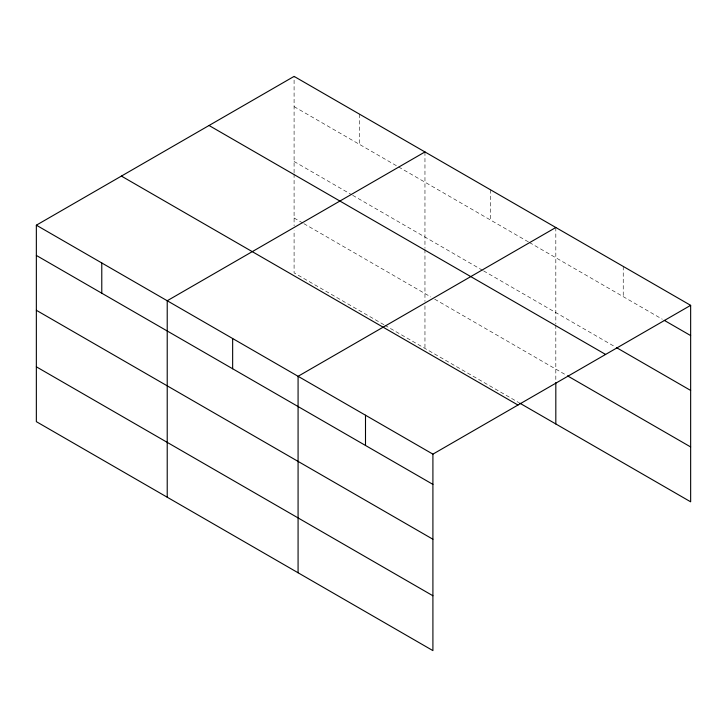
<?xml version="1.0" encoding="UTF-8"?>
<svg xmlns="http://www.w3.org/2000/svg" width="727" height="727" viewBox="0 0 727 727"><rect width="100%" height="100%" fill="white"/><g stroke="black" fill="none" stroke-linecap="round" stroke-linejoin="round"><path stroke-width="0.55" stroke-dasharray="3.63 2.73" d="M294.09 172.79L294.09 76.39M294.09 106.624L397.605 166.392M398.587 166.956L528.474 241.946M529.447 242.509L662.315 319.217M294.09 161.485L351.714 194.745M352.686 195.318L482.574 270.308M483.555 270.871L615.415 346.997M294.09 218L302.877 223.08M303.859 223.643L430.811 296.934M434.719 299.197L566.569 375.314M383.938 324.733L294.09 272.861L294.09 230.314M384.91 325.296L518.705 402.54M623.239 266.418L623.239 296.661M555.819 227.496L555.819 323.897M555.819 325.024L555.819 381.421M490.389 189.72L490.389 219.954M424.959 151.943L424.959 248.343M424.959 249.47L424.959 301.396M424.959 305.867L424.959 348.415M359.52 114.166L359.52 144.4M294.09 173.917L294.09 225.833"/><path stroke-width="1.09" d="M36.35 225.188L432.91 454.139L432.91 650.61L36.35 421.66L36.35 225.188L294.09 76.39L690.65 305.34L690.65 501.812L519.687 403.103M424.959 151.943L167.219 300.742L167.219 497.213M555.819 227.496L298.079 376.295L298.079 572.767M432.91 454.139L690.65 305.34M664.269 320.353L690.65 335.583M616.396 347.561L690.65 390.435M209.04 125.489L605.6 354.44M567.542 375.877L690.65 446.951M121.4 176.088L517.96 405.039M36.35 255.431L432.91 484.382M36.35 310.284L432.91 539.243M36.35 366.808L432.91 595.758M555.819 382.547L555.819 423.968M365.499 415.217L365.499 445.46M232.649 338.518L232.649 368.762M101.78 262.965L101.78 293.208"/></g></svg>
